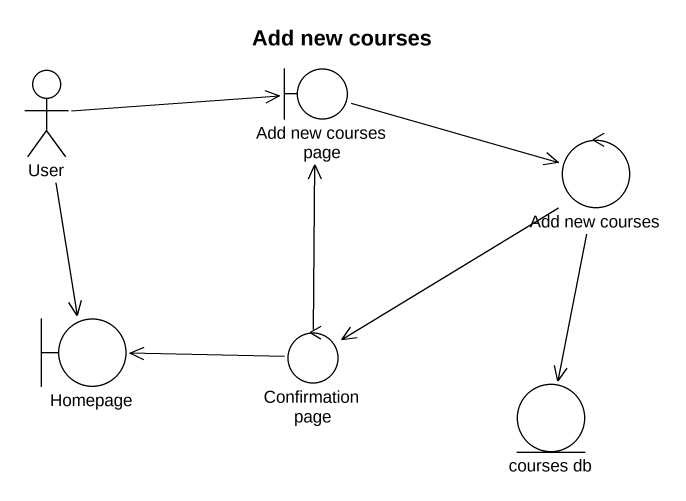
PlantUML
@startuml
title Add new courses
actor User
boundary "Add new courses page" as Add_new_courses_page
control "Add new courses" as Add_new_courses
boundary Homepage
control "Confirmation page" as Confirmation_page
entity "courses db" as courses_db
User -right-> Add_new_courses_page
User --> Homepage
Add_new_courses_page -right-> Add_new_courses
Add_new_courses --> Confirmation_page
Add_new_courses --> courses_db
Confirmation_page -up-> Add_new_courses_page
Confirmation_page -left-> Homepage
@enduml
